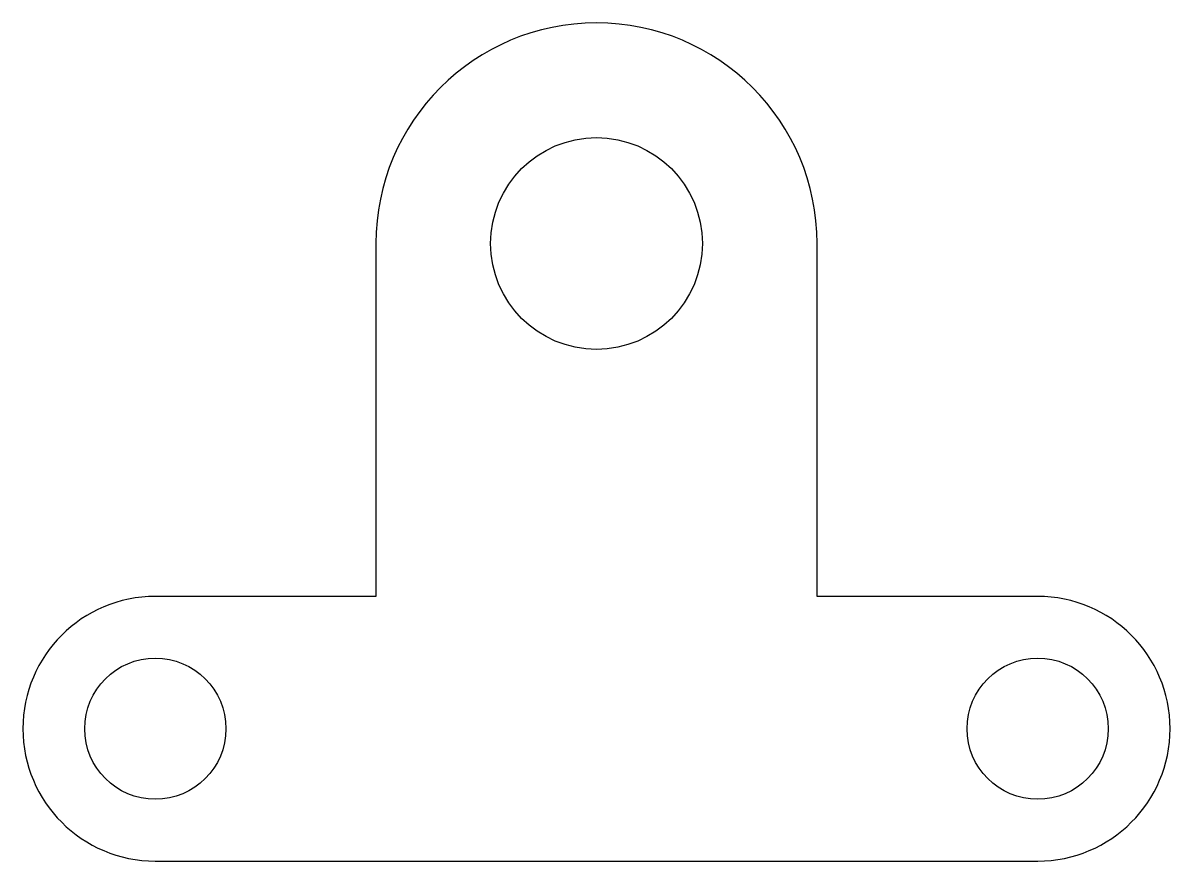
# Model space of a CAD drawing. Header units: millimetres. Extents: x 35 to 165, y 50 to 145.
import ezdxf

# ---------------------------------------------------------------- set-up
doc = ezdxf.new("R2010")
doc.units = ezdxf.units.MM

msp = doc.modelspace()

# ---------------------------------------------------------------- linework, layer by layer
msp.add_lwpolyline([(50, 50), (150, 50, 1), (150, 80), (125, 80), (125, 120, 1), (75, 120), (75, 80), (50, 80, 1)], format="xyb", close=True)
for centre, radius in [((100, 120), 12), ((50, 65), 8), ((150, 65), 8)]:
    msp.add_circle(centre, radius)

doc.saveas('drawing.dxf')
